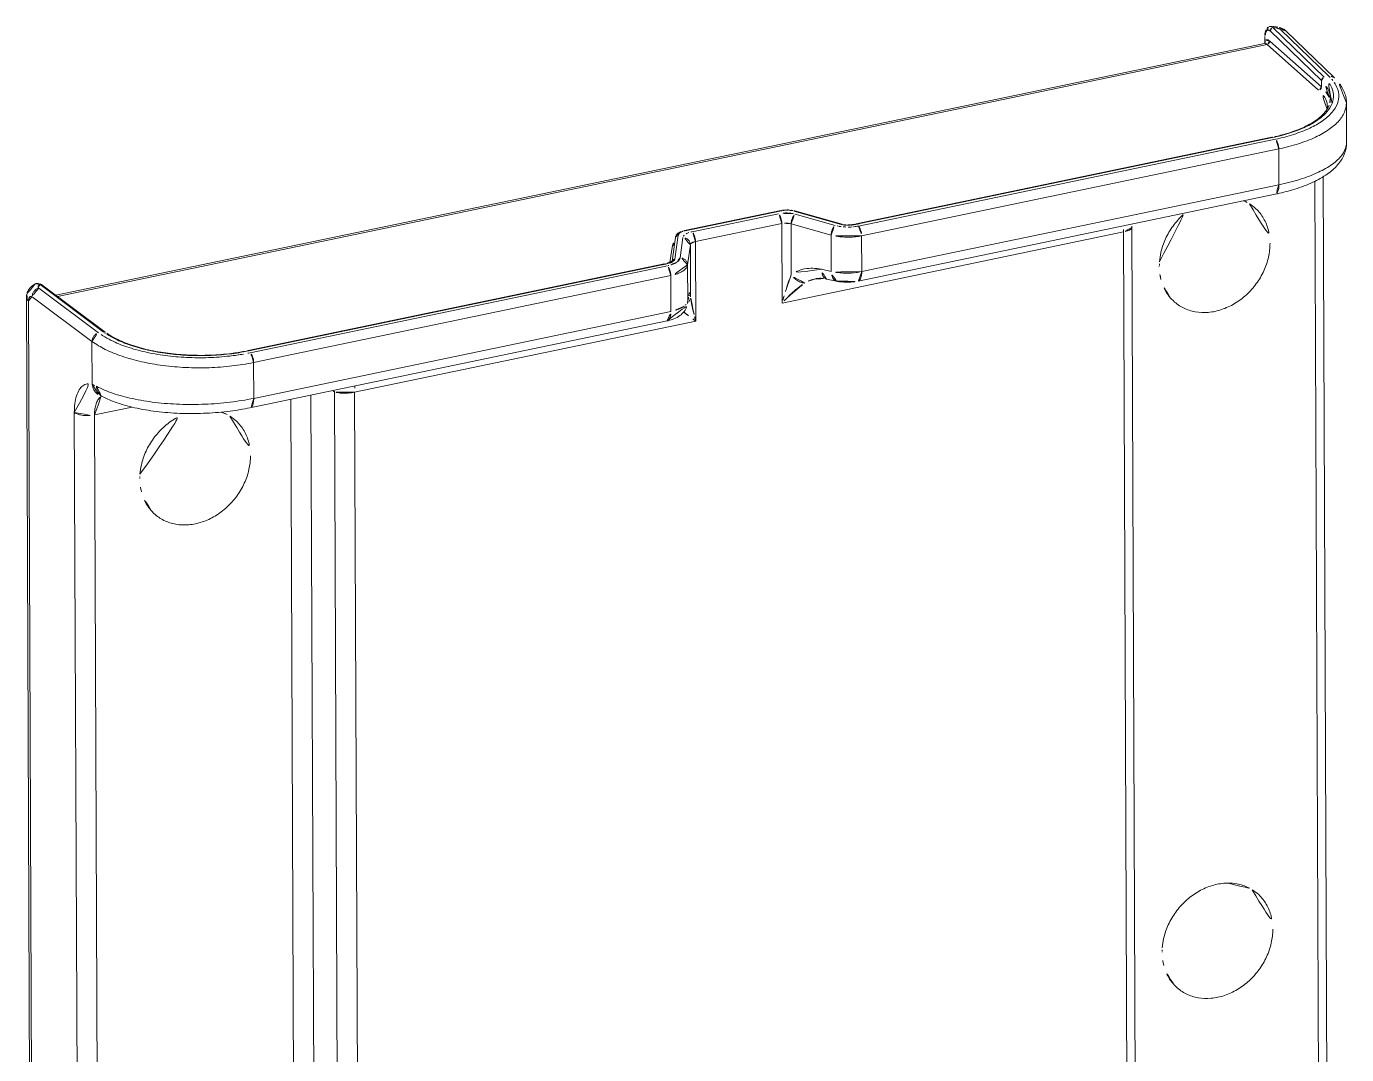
# Model space of a CAD drawing. Extents: x 16296665491 to 16296671741, y -37409618531 to -37409613952.
# Drawn here: x 16296666542.3 to 16296666972.8, y -37409615069.1 to -37409614733.8 of the extents above; entities that cross this region are included whole.
import ezdxf

# ---------------------------------------------------------------- set-up
doc = ezdxf.new("R2010")
doc.units = 0
doc.header["$LTSCALE"] = 10
doc.header["$MEASUREMENT"] = 0
doc.layers.get('0').update_dxf_attribs({"linetype": 'CONTINUOUS'})

msp = doc.modelspace()

# ---------------------------------------------------------------- linework, layer by layer
at = {"color": 9, "linetype": 'Continuous', "lineweight": 0}
for p, q in [((16296666947.30452, -37409614734.040619), (16296666947.30484, -37409614734.040443)), ((16296666948.051821, -37409614733.842003), (16296666948.050449, -37409614733.842018)), ((16296666965.464781, -37409614750.444069), (16296666948.731979, -37409614734.24762)), ((16296666951.251631, -37409614734.837807), (16296666967.078501, -37409614750.157356)), ((16296666946.16456, -37409614737.425751), (16296666946.169121, -37409614738.543732)), ((16296666964.55209, -37409614753.565826), (16296666947.724859, -37409614738.607437)), ((16296666964.543791, -37409614751.516487), (16296666947.811911, -37409614735.320923)), ((16296666952.98012, -37409614735.307533), (16296666952.97702, -37409614735.304527)), ((16296666946.82004, -37409614739.693077), (16296666552.36368, -37409614821.873093)), ((16296666945.98209, -37409614739.36808), (16296666945.97904, -37409614739.368713)), ((16296666963.648581, -37409614754.652634), (16296666946.82004, -37409614739.693077)), ((16296666964.543791, -37409614751.516487), (16296666964.55209, -37409614753.565826)), ((16296666967.487341, -37409614757.444252), (16296666967.48731, -37409614757.437271)), ((16296666972.7209, -37409614758.749542), (16296666972.72094, -37409614758.756653)), ((16296666949.558399, -37409614770.608017), (16296666813.58419, -37409614798.936531)), ((16296666814.034389, -37409614798.121223), (16296666948.645491, -37409614770.076698)), ((16296666948.437401, -37409614770.004097), (16296666948.43751, -37409614770.004082)), ((16296666972.773319, -37409614771.69558), (16296666972.773199, -37409614771.676353)), ((16296666950.667549, -37409614773.782784), (16296666814.63217, -37409614802.124031)), ((16296666950.71706, -37409614785.465561), (16296666950.667549, -37409614773.782784)), ((16296666814.679461, -37409614813.807281), (16296666950.71706, -37409614785.465561)), ((16296666962.405251, -37409614784.347549), (16296666963.63187, -37409615087.334343)), ((16296666949.49345, -37409614788.543793), (16296666949.49231, -37409614788.544029)), ((16296666757.05735, -37409614800.488426), (16296666788.467501, -37409614793.944519)), ((16296666787.51894, -37409614794.911751), (16296666759.33577, -37409614800.783363)), ((16296666788.279631, -37409614793.879311), (16296666788.28021, -37409614793.879189)), ((16296666792.560631, -37409614794.060921), (16296666807.99876, -37409614798.409927)), ((16296666792.802099, -37409614794.010712), (16296666792.800949, -37409614794.010384)), ((16296666806.03336, -37409614798.736816), (16296666793.009741, -37409614795.067902)), ((16296666788.63048, -37409614798.086014), (16296666760.44713, -37409614803.957657)), ((16296666788.63048, -37409614798.086014), (16296666788.735371, -37409614824.038963)), ((16296666791.69256, -37409614814.790787), (16296666791.624689, -37409614798.190948)), ((16296666804.648991, -37409614801.860046), (16296666791.624689, -37409614798.190948)), ((16296666902.745939, -37409614799.419548), (16296666902.745951, -37409614799.420593)), ((16296666753.728081, -37409614809.716553), (16296666754.80406, -37409614801.927017)), ((16296666753.9088, -37409614802.619637), (16296666753.91037, -37409614802.608841)), ((16296666756.31307, -37409614802.713188), (16296666755.405519, -37409614809.284477)), ((16296666756.87006, -37409614800.423103), (16296666756.871519, -37409614800.422798)), ((16296666899.98778, -37409614800.860924), (16296666788.735371, -37409614824.038963)), ((16296666804.69701, -37409614813.722656), (16296666804.648991, -37409614801.860046)), ((16296666814.679461, -37409614813.807281), (16296666814.63217, -37409614802.124031)), ((16296666901.257071, -37409615114.389351), (16296666899.98778, -37409614800.860924)), ((16296666752.09886, -37409614810.822662), (16296666752.921749, -37409614805.265083)), ((16296666758.798479, -37409614805.030121), (16296666757.890921, -37409614811.601509)), ((16296666758.865669, -37409614821.62986), (16296666758.798479, -37409614805.030121)), ((16296666760.5522, -37409614829.910561), (16296666760.44713, -37409614803.957657)), ((16296666614.78924, -37409614839.631447), (16296666749.53083, -37409614811.559731)), ((16296666751.283461, -37409614811.916161), (16296666615.246059, -37409614840.257782)), ((16296666752.833, -37409614810.409172), (16296666752.83329, -37409614810.407097)), ((16296666757.890921, -37409614811.601509), (16296666757.93894, -37409614823.464111)), ((16296666752.39501, -37409614815.090363), (16296666616.359631, -37409614843.431618)), ((16296666752.44231, -37409614826.773613), (16296666752.39501, -37409614815.090363)), ((16296666799.587799, -37409614816.131371), (16296666799.58737, -37409614816.131447)), ((16296666804.69701, -37409614813.722656), (16296666801.52874, -37409614813.039383)), ((16296666803.22274, -37409614816.212463), (16296666803.22193, -37409614816.21228)), ((16296666545.132681, -37409614817.809517), (16296666545.134279, -37409614817.808769)), ((16296666565.83161, -37409614833.752098), (16296666546.316, -37409614819.20105)), ((16296666546.718679, -37409614818.002029), (16296666567.35137, -37409614833.385986)), ((16296666547.31229, -37409614818.106728), (16296666547.306419, -37409614818.102409)), ((16296666806.39101, -37409614816.895729), (16296666806.38703, -37409614816.894867)), ((16296666813.45673, -37409614816.88533), (16296666813.455271, -37409614816.885643)), ((16296666542.40225, -37409614821.194977), (16296666542.401251, -37409614821.199272)), ((16296666544.396549, -37409615186.326134), (16296666542.92709, -37409614823.353622)), ((16296666563.647619, -37409614836.529541), (16296666544.133209, -37409614821.979393)), ((16296666757.881439, -37409614824.171883), (16296666757.885031, -37409614824.149742)), ((16296666758.160629, -37409614822.074577), (16296666757.93894, -37409614823.464111)), ((16296666758.10672, -37409614822.760208), (16296666758.106899, -37409614822.759079)), ((16296666616.404711, -37409614855.115334), (16296666752.44231, -37409614826.773613)), ((16296666567.945391, -37409614833.49099), (16296666567.944981, -37409614833.490677)), ((16296666760.5522, -37409614829.910561), (16296666649.299789, -37409614853.0886)), ((16296666751.219521, -37409614829.851669), (16296666751.22094, -37409614829.851372)), ((16296666563.70512, -37409614850.542847), (16296666563.647619, -37409614836.529541)), ((16296666614.581051, -37409614839.558868), (16296666614.58115, -37409614839.558853)), ((16296666616.359631, -37409614843.431618), (16296666616.404711, -37409614855.115334)), ((16296666566.544029, -37409614854.28582), (16296666566.54501, -37409614854.286133)), ((16296666566.970921, -37409614854.477959), (16296666566.974489, -37409614854.479843)), ((16296666628.46925, -37409614855.42514), (16296666629.68507, -37409615155.747467)), ((16296666635.04878, -37409614854.054382), (16296666636.273359, -37409615156.539398)), ((16296666642.71426, -37409614852.976738), (16296666642.085171, -37409614852.58844)), ((16296666642.71426, -37409614852.976738), (16296666643.980789, -37409615165.823914)), ((16296666649.299789, -37409614853.0886), (16296666650.56908, -37409615166.617027)), ((16296666559.15069, -37409615169.437889), (16296666557.896919, -37409614859.743523)), ((16296666564.48521, -37409614860.535454), (16296666576.75915, -37409614857.978317)), ((16296666615.18141, -37409614858.193497), (16296666615.18111, -37409614858.193558)), ((16296666565.738979, -37409615170.230301), (16296666564.48521, -37409614860.535454))]:
    msp.add_line(p, q, dxfattribs=at)
at = {"color": 7, "linetype": 'Continuous', "lineweight": 0}
for p, q in [((16296666946.080509, -37409614737.262894), (16296666946.0882, -37409614739.163231)), ((16296666952.98012, -37409614735.307533), (16296666968.8069, -37409614750.627007)), ((16296666945.97872, -37409614739.368767), (16296666551.839979, -37409614821.48262)), ((16296666972.773331, -37409614771.699387), (16296666972.72093, -37409614758.75602)), ((16296666812.87628, -37409614798.246559), (16296666948.437401, -37409614770.004097)), ((16296666965.16313, -37409614782.835098), (16296666966.38843, -37409615085.496933)), ((16296666813.45532, -37409614816.885628), (16296666949.49345, -37409614788.543793)), ((16296666756.87006, -37409614800.423103), (16296666788.28021, -37409614793.879189)), ((16296666792.800949, -37409614794.010384), (16296666808.23897, -37409614798.359467)), ((16296666904.01363, -37409615112.552437), (16296666902.745951, -37409614799.421303)), ((16296666752.833, -37409614810.409172), (16296666753.9088, -37409614802.619637)), ((16296666614.58115, -37409614839.558853), (16296666750.273581, -37409614811.28904)), ((16296666806.39101, -37409614816.895729), (16296666803.22274, -37409614816.212463)), ((16296666547.31229, -37409614818.106728), (16296666567.944981, -37409614833.490677)), ((16296666543.74544, -37409615186.299004), (16296666542.27202, -37409614822.349129)), ((16296666758.10672, -37409614822.760208), (16296666757.885031, -37409614824.149742)), ((16296666615.18111, -37409614858.193558), (16296666751.22006, -37409614829.851547))]:
    msp.add_line(p, q, dxfattribs=at)
for points, start_tangent, end_tangent in [([(16296666946.22315, -37409614735.759354), (16296666946.39292, -37409614735.184128), (16296666946.769211, -37409614734.502441)], (0.2147322343, 0.9766729583), (0.6210650963, 0.7837589848)), ([(16296666946.769211, -37409614734.502441), (16296666946.82218, -37409614734.438347)], (0.6210650967, 0.7837589845), (0.652871428, 0.7574687443)), ([(16296666946.82218, -37409614734.438347), (16296666947.30452, -37409614734.040619)], (0.6528714281, 0.7574687441), (0.875913735, 0.482467749)), ([(16296666948.051689, -37409614733.842087), (16296666947.86269, -37409614733.856079), (16296666947.373341, -37409614734.004677), (16296666947.3048, -37409614734.040337)], (-0.9998823701, -0.0153377288), (-0.8758177484, -0.4826419704)), ([(16296666949.30162, -37409614733.90126), (16296666948.953131, -37409614733.869789), (16296666948.261681, -37409614733.84108)], (-0.99440241, 0.1056591078), (-0.9999779277, 0.0066441102)), ([(16296666949.649269, -37409614733.94384), (16296666949.30162, -37409614733.90126)], (-0.9904897267, 0.1375867049), (-0.9944024099, 0.1056591079)), ([(16296666950.347879, -37409614734.064987), (16296666949.998159, -37409614733.998177), (16296666949.649269, -37409614733.94384)], (-0.9786243067, 0.2056561847), (-0.9904897267, 0.1375867047)), ([(16296666952.915371, -37409614735.246384), (16296666952.02438, -37409614734.63134), (16296666951.03928, -37409614734.240479), (16296666950.347879, -37409614734.064987)], (-0.7351383947, 0.6779170603), (-0.9786243067, 0.2056561847)), ([(16296666946.08452, -37409614739.162117), (16296666946.068859, -37409614739.232368)], (-0.4121359782, -0.9111223494), (-0.1971778486, -0.9803677351)), ([(16296666946.080509, -37409614737.262894), (16296666946.08873, -37409614736.841263)], (-0.0040483646, 0.9999918053), (0.0444821964, 0.9990101772)), ([(16296666946.08873, -37409614736.841263), (16296666946.116329, -37409614736.450043)], (0.0444821963, 0.9990101772), (0.0975122899, 0.9952343208)), ([(16296666946.116329, -37409614736.450043), (16296666946.161751, -37409614736.089317), (16296666946.22315, -37409614735.759354)], (0.09751229, 0.9952343208), (0.2147322343, 0.9766729583)), ([(16296666952.97698, -37409614735.304581), (16296666952.915371, -37409614735.246384)], (-0.7187009565, 0.6953193045), (-0.7351383947, 0.6779170603)), ([(16296666946.068859, -37409614739.232368), (16296666946.05422, -37409614739.291519), (16296666946.031031, -37409614739.342033)], (-0.1971778488, -0.9803677351), (-0.5313158084, -0.847173838)), ([(16296666972.71851, -37409614758.74836), (16296666972.483231, -37409614756.707809), (16296666971.006229, -37409614753.274246), (16296666968.80698, -37409614750.626923)], (-0.0056193699, 0.9999842112), (-0.718742307, 0.6952765609)), ([(16296666967.09462, -37409614759.533546), (16296666966.023109, -37409614761.43084), (16296666963.19416, -37409614764.157242), (16296666959.10824, -37409614766.565063), (16296666953.865419, -37409614768.600639), (16296666949.693171, -37409614769.729286)], (-0.3586416424, -0.9334753196), (-0.9745803755, -0.2240381477)), ([(16296666967.477819, -37409614757.436348), (16296666967.37269, -37409614758.580544), (16296666967.09462, -37409614759.533546)], (0.0095756621, -0.9999541523), (-0.3586416424, -0.9334753196)), ([(16296666948.621149, -37409614769.965652), (16296666948.437519, -37409614770.004158)], (-0.9784028042, -0.2067074087), (-0.9790068108, -0.203827536)), ([(16296666949.693171, -37409614769.729286), (16296666948.621149, -37409614769.965652)], (-0.9745803755, -0.2240381477), (-0.9784028041, -0.2067074088)), ([(16296666949.492319, -37409614788.544083), (16296666955.157631, -37409614787.122559), (16296666961.11747, -37409614784.955673), (16296666965.962879, -37409614782.338768), (16296666969.506611, -37409614779.375488), (16296666971.7621, -37409614776.105919), (16296666972.73488, -37409614772.598534), (16296666972.772341, -37409614771.676903)], (0.9790015815, 0.2038526511), (-0.0071077953, 0.9999747393)), ([(16296666788.450199, -37409614793.845299), (16296666788.279539, -37409614793.878906)], (-0.9830940608, -0.1831012495), (-0.9790618108, -0.203563186)), ([(16296666789.95566, -37409614793.687477), (16296666788.851839, -37409614793.779953), (16296666788.450199, -37409614793.845299)], (-0.9995754657, -0.0291356888), (-0.9830940608, -0.1831012498)), ([(16296666791.08016, -37409614793.714256), (16296666790.519039, -37409614793.686058), (16296666789.95566, -37409614793.687477)], (-0.9970163773, 0.0771903059), (-0.9995754657, -0.0291356888)), ([(16296666792.16563, -37409614793.860062), (16296666791.08016, -37409614793.714256)], (-0.9816091725, 0.1909016305), (-0.9970163773, 0.0771903059)), ([(16296666792.80224, -37409614794.010201), (16296666792.16563, -37409614793.860062)], (-0.9625804168, 0.2709962013), (-0.9816091725, 0.1909016305)), ([(16296666809.61722, -37409614798.587303), (16296666809.227739, -37409614798.550369), (16296666808.23904, -37409614798.359207)], (-0.9975481303, 0.0699837683), (-0.9629222299, 0.2697791302)), ([(16296666812.234461, -37409614798.373772), (16296666811.77585, -37409614798.454948), (16296666810.447149, -37409614798.601151), (16296666809.61722, -37409614798.587303)], (-0.982952557, -0.1838593776), (-0.9975481303, 0.0699837683)), ([(16296666812.87063, -37409614798.249298), (16296666812.234461, -37409614798.373772)], (-0.9803718909, -0.197157185), (-0.982952557, -0.1838593776)), ([(16296666902.7491, -37409614799.419777), (16296666902.82597, -37409614798.265701)], (-0.0003342836, 0.9999999441), (0.130716536, 0.9914197836)), ([(16296666753.92486, -37409614802.533051), (16296666753.91156, -37409614802.609016)], (-0.1948333522, -0.9808363599), (-0.1495819362, -0.9887493334)), ([(16296666755.77235, -37409614800.741417), (16296666754.977871, -37409614801.139503), (16296666754.16506, -37409614801.926483), (16296666753.92486, -37409614802.533051)], (-0.932278738, -0.3617407286), (-0.1948333525, -0.9808363598)), ([(16296666756.23369, -37409614800.583923), (16296666755.77235, -37409614800.741417)], (-0.95782253, -0.2873604026), (-0.932278738, -0.3617407286)), ([(16296666756.72588, -37409614800.454468), (16296666756.23369, -37409614800.583923)], (-0.9750008435, -0.2222011593), (-0.95782253, -0.2873604028)), ([(16296666756.8715, -37409614800.422699), (16296666756.72588, -37409614800.454468)], (-0.978934274, -0.2041756281), (-0.9750008434, -0.2222011595)), ([(16296666752.82218, -37409614810.418541), (16296666752.809469, -37409614810.416557), (16296666752.40436, -37409614810.693703), (16296666751.528839, -37409614810.999397), (16296666750.31937, -37409614811.277573)], (-0.9643482277, 0.2646365352), (-0.9712368227, -0.2381155902)), ([(16296666799.58802, -37409614816.131447), (16296666799.988859, -37409614816.060181), (16296666801.905581, -37409614816.012894), (16296666803.22191, -37409614816.212341)], (0.9788922463, 0.2043770292), (0.9775488069, -0.2107091128)), ([(16296666545.132811, -37409614817.809753), (16296666544.863119, -37409614817.946953), (16296666543.8125, -37409614818.711723), (16296666542.988211, -37409614819.740929), (16296666542.472111, -37409614820.927399), (16296666542.40243, -37409614821.194153)], (-0.9042280149, -0.4270499936), (-0.2267815378, -0.9739456525)), ([(16296666545.408649, -37409614817.705078), (16296666545.134319, -37409614817.808746)], (-0.9602180142, -0.2792514372), (-0.9041082431, -0.4273035042)), ([(16296666546.022511, -37409614817.628387), (16296666545.408649, -37409614817.705078)], (-0.9994352186, 0.0336042222), (-0.9602180142, -0.2792514372)), ([(16296666547.30621, -37409614818.102699), (16296666546.99543, -37409614817.902962), (16296666546.022511, -37409614817.628387)], (-0.8025476477, 0.5965880263), (-0.9994352186, 0.0336042222)), ([(16296666806.38699, -37409614816.89505), (16296666807.72724, -37409614817.118843), (16296666809.980101, -37409614817.244347), (16296666812.22263, -37409614817.092934), (16296666813.456739, -37409614816.885437)], (0.9774297512, -0.2112606954), (0.9789461356, 0.2041187487)), ([(16296666542.27202, -37409614822.349129), (16296666542.401331, -37409614821.199287)], (-0.0040483646, 0.9999918053), (0.2255549762, 0.9742304413)), ([(16296666751.219931, -37409614829.851837), (16296666752.92329, -37409614829.384087), (16296666754.9193, -37409614828.436607), (16296666756.46089, -37409614827.133301), (16296666757.497089, -37409614825.495773), (16296666757.881041, -37409614824.171806)], (0.9790513696, 0.2036133978), (0.162039949, 0.9867841988)), ([(16296666758.105021, -37409614822.758751), (16296666758.12232, -37409614822.665169), (16296666758.172331, -37409614822.394608), (16296666758.172119, -37409614822.394501)], (0.171962846, 0.985103436), (-0.9755328668, 0.2198536461)), ([(16296666568.80946, -37409614834.101089), (16296666567.945379, -37409614833.490997)], (-0.8312434759, 0.555908521), (-0.8014778441, 0.5980244689)), ([(16296666613.43265, -37409614839.787483), (16296666609.114651, -37409614840.466454), (16296666602.309361, -37409614841.027298), (16296666595.34823, -37409614841.017014), (16296666588.513741, -37409614840.434219), (16296666582.08473, -37409614839.30455), (16296666576.322491, -37409614837.680428), (16296666571.4582, -37409614835.640556), (16296666568.80946, -37409614834.101089)], (-0.9824691981, -0.1864249841), (-0.8312434759, 0.555908521)), ([(16296666614.581051, -37409614839.558907), (16296666613.43265, -37409614839.787483)], (-0.9789607101, -0.2040488376), (-0.9824691981, -0.1864249841)), ([(16296666566.538639, -37409614854.288879), (16296666566.809311, -37409614854.396843), (16296666566.97921, -37409614854.469879)], (0.4933602981, -0.8698250492), (0.9037286176, -0.4281058113)), ([(16296666566.970791, -37409614854.47821), (16296666571.88303, -37409614856.574547), (16296666578.37912, -37409614858.353371), (16296666585.572981, -37409614859.503738), (16296666593.2082, -37409614860.03653), (16296666601.014971, -37409614859.957283), (16296666608.72064, -37409614859.27549), (16296666615.181419, -37409614858.193527)], (0.8847277921, -0.4661080711), (0.9789610427, 0.2040472419))]:
    msp.add_spline(points, degree=3, dxfattribs=dict(at, start_tangent=start_tangent, end_tangent=end_tangent))
at = {"color": 9, "linetype": 'Continuous', "lineweight": 0}
for points, start_tangent, end_tangent in [([(16296666946.87105, -37409614735.08345), (16296666946.901369, -37409614734.519913), (16296666947.227261, -37409614734.088707), (16296666947.304741, -37409614734.041023)], (-0.2229508961, 0.9748296764), (0.8786656408, 0.4774376312)), ([(16296666947.811911, -37409614735.320923), (16296666947.936411, -37409614734.845177), (16296666948.27322, -37409614734.452278), (16296666948.57283, -37409614734.290413)], (0.0036425905, 0.9999933657), (0.9417642071, 0.3362739631)), ([(16296666948.731979, -37409614734.24762), (16296666948.592831, -37409614734.092743), (16296666948.44071, -37409614733.966972), (16296666948.28117, -37409614733.883667), (16296666948.131571, -37409614733.846352), (16296666948.051821, -37409614733.84201)], (-0.6288167638, 0.7775535207), (-0.9999067127, -0.0136589145)), ([(16296666948.57283, -37409614734.290413), (16296666948.731979, -37409614734.24762)], (0.9417642071, 0.336273963), (0.9839533977, 0.178425646)), ([(16296666948.731979, -37409614734.24762), (16296666949.496889, -37409614734.282112), (16296666949.74758, -37409614734.31292)], (0.9998662248, 0.0163564226), (0.9900053297, -0.141029951)), ([(16296666949.74758, -37409614734.31292), (16296666950.228491, -37409614734.401108), (16296666950.841749, -37409614734.590912), (16296666951.077431, -37409614734.708076), (16296666951.251631, -37409614734.837807)], (0.9900053297, -0.141029951), (0.7185286743, -0.6954973359)), ([(16296666952.977011, -37409614735.304558), (16296666952.867109, -37409614735.207359), (16296666952.521469, -37409614734.988747), (16296666952.12669, -37409614734.851318), (16296666951.697929, -37409614734.800346), (16296666951.251631, -37409614734.837807)], (-0.720164864, 0.6938029754), (-0.9839619693, -0.1783783704)), ([(16296666946.16456, -37409614737.425751), (16296666946.08082, -37409614737.262871)], (-0.7328381181, 0.6804030369), (-0.0353459041, 0.9993751383)), ([(16296666946.169121, -37409614738.543648), (16296666946.11047, -37409614738.807953), (16296666946.08943, -37409614739.062927), (16296666946.088209, -37409614739.163696)], (-0.3008580778, -0.9536689242), (0.0049820125, -0.9999875897)), ([(16296666946.169081, -37409614738.543747), (16296666946.18364, -37409614739.020653), (16296666946.058229, -37409614739.301361)], (0.2783491085, -0.9604799705), (-0.5697515854, -0.8218169693)), ([(16296666946.165501, -37409614737.263298), (16296666946.16456, -37409614737.425751)], (-0.0159812265, -0.999872292), (0.0040483646, -0.9999918053)), ([(16296666946.43992, -37409614735.63385), (16296666946.308069, -37409614736.039207), (16296666946.19533, -37409614736.718727), (16296666946.165501, -37409614737.263298)], (-0.3942005363, -0.9190244486), (-0.0159812264, -0.999872292)), ([(16296666947.724859, -37409614738.607437), (16296666947.16069, -37409614738.258614), (16296666946.63298, -37409614738.237244), (16296666946.169121, -37409614738.543732)], (-0.7470156341, 0.6648064699), (-0.6710153772, -0.7414434324)), ([(16296666946.871229, -37409614735.083237), (16296666946.52585, -37409614735.459343), (16296666946.43992, -37409614735.63385)], (-0.875913754, -0.4824677146), (-0.3942005364, -0.9190244486)), ([(16296666947.811911, -37409614735.320923), (16296666947.6759, -37409614735.203667), (16296666947.526131, -37409614735.107193), (16296666947.37084, -37409614735.041786), (16296666947.22765, -37409614735.012123), (16296666947.097731, -37409614735.011978), (16296666946.97916, -37409614735.03669), (16296666946.871229, -37409614735.083237)], (-0.7185585544, 0.695466465), (-0.8759105584, -0.482473516)), ([(16296666947.724859, -37409614738.607437), (16296666947.607599, -37409614739.089203), (16296666947.27659, -37409614739.486633), (16296666946.82044, -37409614739.693428)], (0.0116275291, -0.999932398), (-0.9836377386, -0.1801577063)), ([(16296666946.820049, -37409614739.693077), (16296666946.36125, -37409614739.400383), (16296666945.982201, -37409614739.368652)], (-0.7376257993, 0.6752097305), (-0.9825694775, -0.1858957283)), ([(16296666968.706751, -37409614752.047691), (16296666969.299919, -37409614753.015259), (16296666970.210291, -37409614755.997337), (16296666969.77356, -37409614758.994263), (16296666968.00539, -37409614761.896729), (16296666964.969589, -37409614764.601013), (16296666960.77438, -37409614767.010406), (16296666955.57299, -37409614769.03727), (16296666949.558399, -37409614770.608017)], (0.5702805366, -0.8214500043), (-0.9789665805, -0.2040206711)), ([(16296666964.544701, -37409614751.517372), (16296666964.669201, -37409614751.041634), (16296666965.00601, -37409614750.648727), (16296666965.464781, -37409614750.444069)], (0.003640134, 0.9999933747), (0.9839538769, 0.1784230031)), ([(16296666968.0516, -37409614758.92865), (16296666968.47114, -37409614756.048523), (16296666967.594391, -37409614753.182137), (16296666965.464781, -37409614750.444069)], (0.3465764213, 0.9380217397), (-0.7184040218, 0.6956260931)), ([(16296666967.078501, -37409614750.157356), (16296666967.966181, -37409614751.094872)], (0.7184123986, -0.6956174419), (0.6527514409, -0.757572146)), ([(16296666968.80674, -37409614750.627167), (16296666968.69389, -37409614750.526833), (16296666967.953501, -37409614750.170837), (16296666967.078501, -37409614750.157356)], (-0.7170638079, 0.697007529), (-0.9839538794, -0.1784229894)), ([(16296666967.966181, -37409614751.094872), (16296666968.061081, -37409614751.206306)], (0.652751441, -0.7575721459), (0.6439306047, -0.7650839015)), ([(16296666968.061081, -37409614751.206306), (16296666968.706751, -37409614752.047691)], (0.6439306049, -0.7650839014), (0.5702805366, -0.8214500043)), ([(16296666964.552999, -37409614753.566643), (16296666964.43577, -37409614754.048347), (16296666964.104759, -37409614754.445801), (16296666963.648581, -37409614754.652634)], (0.0116275417, -0.9999323979), (-0.9836377592, -0.1801575938)), ([(16296666966.4361, -37409614760.821182), (16296666966.486309, -37409614759.548927), (16296666965.659889, -37409614757.03746), (16296666963.648581, -37409614754.652634)], (0.1551170799, 0.9878960935), (-0.7472723438, 0.6645179036)), ([(16296666967.485781, -37409614757.437271), (16296666967.467699, -37409614756.973198), (16296666966.61595, -37409614754.183884), (16296666964.543791, -37409614751.516487)], (-0.0009673421, 0.9999995321), (-0.7180931879, 0.6959469617)), ([(16296666967.044189, -37409614756.880081), (16296666966.62426, -37409614756.025993), (16296666964.55209, -37409614753.565826)], (-0.3795634943, 0.9251656899), (-0.7469422394, 0.6648889313)), ([(16296666948.645491, -37409614770.076698), (16296666954.39764, -37409614768.575783), (16296666959.39579, -37409614766.631042), (16296666963.43157, -37409614764.316101), (16296666966.35124, -37409614761.717781), (16296666968.0516, -37409614758.92865)], (0.9789671051, 0.204018154), (0.3465764213, 0.9380217397)), ([(16296666972.71916, -37409614758.756653), (16296666972.23246, -37409614761.411484), (16296666970.346689, -37409614764.501099), (16296666967.109289, -37409614767.380478), (16296666962.63546, -37409614769.946777), (16296666957.088341, -37409614772.106583), (16296666950.667549, -37409614773.782784)], (-0.0001730944, -0.999999985), (-0.9789760816, -0.203975076)), ([(16296666967.42959, -37409614758.239304), (16296666967.044189, -37409614756.880081)], (-0.1538721771, 0.9880907616), (-0.3795634944, 0.9251656899)), ([(16296666948.437679, -37409614770.00528), (16296666948.645491, -37409614770.076698)], (0.9903993776, 0.1382355701), (0.7637544601, -0.6455068742)), ([(16296666950.66976, -37409614773.78231), (16296666950.582741, -37409614772.85054), (16296666950.34164, -37409614771.922256), (16296666949.982361, -37409614771.135712), (16296666949.558399, -37409614770.608017)], (-0.0040483741, 0.9999918053), (-0.7637544529, 0.6455068827)), ([(16296666950.71706, -37409614785.465561), (16296666957.680321, -37409614783.660629), (16296666963.584551, -37409614781.38195), (16296666968.173389, -37409614778.726883), (16296666971.2477, -37409614775.80986), (16296666972.675989, -37409614772.754791), (16296666972.762791, -37409614771.695702)], (0.9789735178, 0.2039873808), (-0.0112257345, 0.9999369895)), ([(16296666950.71706, -37409614785.465561), (16296666950.564199, -37409614787.027588), (16296666950.11368, -37409614788.108543), (16296666949.493191, -37409614788.542664)], (0.0040483926, -0.9999918052), (-0.9740081424, -0.2265129984)), ([(16296666939.186911, -37409614790.677612), (16296666939.93503, -37409614791.020142), (16296666941.098709, -37409614791.66835)], (0.9211953751, -0.3891003481), (0.8488172612, -0.5286863504)), ([(16296666788.630301, -37409614798.086052), (16296666788.54328, -37409614797.154266), (16296666788.302179, -37409614796.225998), (16296666787.9429, -37409614795.439453), (16296666787.51894, -37409614794.911751)], (-0.004048366, 0.9999918053), (-0.7637544528, 0.6455068829)), ([(16296666792.440121, -37409614794.926804), (16296666791.251841, -37409614794.741119), (16296666789.3503, -37409614794.687263), (16296666787.51894, -37409614794.911751)], (-0.9776726566, 0.210133711), (-0.978959474, -0.2040547679)), ([(16296666788.280359, -37409614793.880257), (16296666788.467501, -37409614793.944519)], (0.9902963854, 0.1389714683), (0.7637546287, -0.6455066747)), ([(16296666788.467501, -37409614793.944519), (16296666788.7992, -37409614793.882927)], (0.9789366027, 0.204164463), (0.9868910937, 0.1613876366)), ([(16296666788.7992, -37409614793.882927), (16296666789.48049, -37409614793.799767), (16296666789.832491, -37409614793.777184)], (0.9868910937, 0.1613876366), (0.9989663403, 0.045456033)), ([(16296666789.832491, -37409614793.777184), (16296666790.546471, -37409614793.771233), (16296666791.25317, -37409614793.817627)], (0.9989663403, 0.045456033), (0.9946325975, -0.1034697834)), ([(16296666791.25317, -37409614793.817627), (16296666791.59613, -37409614793.860023), (16296666792.560631, -37409614794.060921)], (0.9946325975, -0.1034697834), (0.9624828556, -0.2713425008)), ([(16296666792.80092, -37409614794.010513), (16296666792.560631, -37409614794.060921)], (-0.9673634689, 0.2533928157), (-0.8429371323, -0.5380120732)), ([(16296666793.009741, -37409614795.067902), (16296666792.440121, -37409614794.926804)], (-0.9624065488, 0.271613024), (-0.9776726566, 0.210133711)), ([(16296666911.761259, -37409614810.590187), (16296666912.208321, -37409614807.59774), (16296666913.726789, -37409614803.123032), (16296666916.18004, -37409614798.944069), (16296666919.41979, -37409614795.315437), (16296666920.19108, -37409614794.636726)], (0.0738697261, 0.9972678996), (0.7645820119, 0.6445264519)), ([(16296666941.098709, -37409614791.66835), (16296666943.2061, -37409614793.287483), (16296666945.69492, -37409614796.430389), (16296666947.25775, -37409614800.271027), (16296666947.79921, -37409614804.570198)], (0.8488172612, -0.5286863504), (0.0040483647, -0.9999918053)), ([(16296666791.624689, -37409614798.190941), (16296666790.66724, -37409614798.002373), (16296666789.630251, -37409614797.96595), (16296666788.63048, -37409614798.086014)], (-0.9590217447, 0.2833324782), (-0.9789754015, -0.2039783401)), ([(16296666791.62536, -37409614798.191139), (16296666791.73731, -37409614797.261139), (16296666792.039301, -37409614796.342087), (16296666792.485849, -37409614795.57238), (16296666793.009741, -37409614795.067902)], (0.0098210647, 0.9999517722), (0.8429371356, 0.538012068)), ([(16296666804.648991, -37409614801.860046), (16296666804.760929, -37409614800.930054), (16296666805.06292, -37409614800.011002), (16296666805.50948, -37409614799.241287), (16296666806.03336, -37409614798.736816)], (0.0098210649, 0.9999517722), (0.8429371358, 0.5380120677)), ([(16296666806.957689, -37409614798.959412), (16296666806.03336, -37409614798.736816)], (-0.9800479896, 0.1987610076), (-0.9625482874, 0.2711102992)), ([(16296666807.93849, -37409614799.123932), (16296666807.440109, -37409614799.04866), (16296666806.957689, -37409614798.959412)], (-0.991065544, 0.1333757381), (-0.9800479896, 0.1987610075)), ([(16296666807.99876, -37409614798.409927), (16296666808.422729, -37409614798.513832), (16296666808.825291, -37409614798.587387), (16296666808.95867, -37409614798.606987)], (0.9625396915, -0.2711408163), (0.9905479654, -0.1371667898)), ([(16296666808.238939, -37409614798.359589), (16296666807.99876, -37409614798.409927)], (-0.9674459291, 0.2530778029), (-0.8430556021, -0.5378264142)), ([(16296666809.491989, -37409614799.258957), (16296666808.96818, -37409614799.229424), (16296666807.93849, -37409614799.123932)], (-0.9991453445, 0.0413349811), (-0.991065544, 0.1333757381)), ([(16296666808.95867, -37409614798.606987), (16296666809.22543, -37409614798.639557), (16296666809.630659, -37409614798.673126), (16296666809.90448, -37409614798.685463)], (0.9905479654, -0.1371667897), (0.9995485402, -0.0300452278)), ([(16296666811.59926, -37409614799.220108), (16296666810.549471, -37409614799.271004), (16296666809.491989, -37409614799.258957)], (-0.9968822628, -0.078903448), (-0.9991453445, 0.0413349811)), ([(16296666809.90448, -37409614798.685463), (16296666810.042259, -37409614798.688568), (16296666810.458469, -37409614798.685593), (16296666810.86927, -37409614798.66436), (16296666811.264071, -37409614798.626488)], (0.9995485402, -0.0300452279), (0.9931451633, 0.1168874867)), ([(16296666811.264071, -37409614798.626488), (16296666811.62842, -37409614798.576691), (16296666811.940769, -37409614798.524658), (16296666812.20698, -37409614798.476349), (16296666812.447809, -37409614798.431053), (16296666812.664709, -37409614798.389503), (16296666812.85832, -37409614798.352043), (16296666813.030689, -37409614798.318481), (16296666813.184139, -37409614798.288483), (16296666813.323771, -37409614798.261124), (16296666813.45586, -37409614798.235184), (16296666813.586729, -37409614798.209442), (16296666813.722679, -37409614798.182632), (16296666813.869881, -37409614798.153427), (16296666813.977591, -37409614798.132057)], (0.9931451633, 0.1168874868), (0.9815681774, 0.1911123049)), ([(16296666813.58419, -37409614798.936531), (16296666812.1129, -37409614799.171494), (16296666811.59926, -37409614799.220108)], (-0.9780052716, -0.2085801734), (-0.9968822628, -0.078903448)), ([(16296666812.87034, -37409614798.247818), (16296666813.013599, -37409614798.221573), (16296666813.178049, -37409614798.19548), (16296666813.33316, -37409614798.174583), (16296666813.48608, -37409614798.157303), (16296666813.64398, -37409614798.142754), (16296666813.81419, -37409614798.130653), (16296666814.004511, -37409614798.121811)], (0.9814973524, 0.1914757091), (0.9996949178, 0.0246996237)), ([(16296666814.03488, -37409614798.121117), (16296666813.25281, -37409614798.182037), (16296666812.86145, -37409614798.249588)], (-0.9997542756, -0.0221672812), (-0.9786464007, -0.2055510214)), ([(16296666813.58419, -37409614798.936531), (16296666813.94585, -37409614799.477364), (16296666814.30525, -37409614800.264038), (16296666814.54636, -37409614801.19223), (16296666814.63217, -37409614802.124031)], (0.6615819549, -0.7498728672), (0.0020216923, -0.9999979564)), ([(16296666813.977591, -37409614798.132057), (16296666814.034389, -37409614798.121223)], (0.9815681775, 0.1911123043), (0.9830681009, 0.1832405766)), ([(16296666902.7451, -37409614799.420624), (16296666902.74465, -37409614799.454277), (16296666902.60351, -37409614799.763741), (16296666902.236389, -37409614800.072639), (16296666901.66011, -37409614800.367172), (16296666900.899059, -37409614800.634201), (16296666899.988791, -37409614800.860733)], (0.0325186259, -0.9994711296), (-0.9789725807, -0.203991878)), ([(16296666753.910789, -37409614802.60891), (16296666754.0215, -37409614802.316841), (16296666754.352079, -37409614802.024681), (16296666754.80406, -37409614801.927017)], (0.1562867577, 0.9877117238), (0.9995974856, -0.0283701745)), ([(16296666754.80406, -37409614801.927017), (16296666755.005951, -37409614801.482857), (16296666755.288931, -37409614801.205788)], (0.1358495685, 0.9907294761), (0.7917567639, 0.6108364977)), ([(16296666755.288931, -37409614801.205788), (16296666755.472151, -37409614801.078323), (16296666756.17079, -37409614800.739326), (16296666756.893709, -37409614800.524422)], (0.7917567638, 0.6108364977), (0.974087868, 0.2261699039)), ([(16296666756.754379, -37409614801.929024), (16296666756.31307, -37409614802.713188)], (-0.7066344697, -0.7075787774), (-0.1365398053, -0.9906345853)), ([(16296666758.79847, -37409614805.030197), (16296666758.606211, -37409614804.163582), (16296666758.06711, -37409614803.419762), (16296666757.262341, -37409614802.910751), (16296666756.31307, -37409614802.713188)], (-0.0050474196, 0.9999872617), (-0.9995974829, 0.0283702686)), ([(16296666756.87167, -37409614800.423973), (16296666757.05735, -37409614800.488426)], (0.9916606481, 0.1288765259), (0.7637544581, -0.6455068766)), ([(16296666756.893709, -37409614800.524422), (16296666757.05735, -37409614800.488426)], (0.974087868, 0.2261699038), (0.9790150046, 0.2037881763)), ([(16296666758.25832, -37409614801.080711), (16296666757.800791, -37409614801.260597), (16296666756.754379, -37409614801.929024)], (-0.9428647977, -0.3331755892), (-0.7066344697, -0.7075787774)), ([(16296666759.33577, -37409614800.783363), (16296666758.25832, -37409614801.080711)], (-0.9790701892, -0.2035228846), (-0.9428647977, -0.3331755892)), ([(16296666760.44713, -37409614803.957657), (16296666760.360121, -37409614803.025887), (16296666760.119011, -37409614802.09761), (16296666759.759729, -37409614801.311058), (16296666759.33577, -37409614800.783363)], (-0.0040483787, 0.9999918053), (-0.7637544541, 0.6455068814)), ([(16296666814.63217, -37409614802.124031), (16296666812.6759, -37409614802.429153), (16296666810.60898, -37409614802.556877), (16296666808.52169, -37409614802.501663), (16296666806.505421, -37409614802.265869), (16296666804.648991, -37409614801.860046)], (-0.9789868252, -0.2039235056), (-0.9635709517, 0.267452839)), ([(16296666899.98778, -37409614800.860924), (16296666900.102791, -37409614798.832733)], (-0.0040483654, 0.9999918053), (0.125077961, 0.9921469164)), ([(16296666752.921749, -37409614805.265083), (16296666753.217699, -37409614804.65435), (16296666753.683109, -37409614804.233452)], (0.1454966757, 0.9893587405), (0.8188446716, 0.5740151599)), ([(16296666753.57481, -37409614805.047096), (16296666753.416849, -37409614805.149437), (16296666752.921749, -37409614805.265083)], (-0.7819916553, -0.6232888986), (-0.9999228136, 0.0124244481)), ([(16296666760.44713, -37409614803.957657), (16296666759.610439, -37409614804.220131), (16296666759.03953, -37409614804.591476), (16296666758.798479, -37409614805.030121)], (-0.9790109314, -0.203807743), (-0.1330908758, -0.9911038385)), ([(16296666947.79921, -37409614804.570198), (16296666947.299231, -37409614809.061729), (16296666945.78075, -37409614813.536438), (16296666943.327511, -37409614817.715408), (16296666940.087761, -37409614821.344032), (16296666936.243719, -37409614824.218803), (16296666932.02339, -37409614826.168091), (16296666927.669741, -37409614827.079781), (16296666923.437531, -37409614826.900093), (16296666919.572519, -37409614825.639328), (16296666916.301439, -37409614823.371986), (16296666915.379061, -37409614822.415527)], (0.0040483647, -0.9999918053), (-0.6581231489, 0.7529103007)), ([(16296666749.53083, -37409614811.559731), (16296666749.638161, -37409614811.535713), (16296666749.749029, -37409614811.511658), (16296666749.864571, -37409614811.486359), (16296666749.98814, -37409614811.45919), (16296666750.122881, -37409614811.429497), (16296666750.272039, -37409614811.396584), (16296666750.43894, -37409614811.359657), (16296666750.627131, -37409614811.317886), (16296666750.84005, -37409614811.27034), (16296666750.917259, -37409614811.253014)], (0.9709800776, 0.2391603832), (0.9756197214, 0.2194679003)), ([(16296666749.532129, -37409614811.559021), (16296666749.804131, -37409614811.440231), (16296666750.09174, -37409614811.339378), (16296666750.319111, -37409614811.279297)], (0.9020393716, 0.431653764), (0.9762308084, 0.2167334969)), ([(16296666750.284889, -37409614811.286613), (16296666750.017599, -37409614811.358139), (16296666749.53216, -37409614811.559067)], (-0.9793988602, -0.2019353179), (-0.8940920942, -0.4478831624)), ([(16296666750.917259, -37409614811.253014), (16296666751.08057, -37409614811.216103), (16296666751.254971, -37409614811.176201)], (0.9756197214, 0.2194679004), (0.9744202506, 0.2247335651)), ([(16296666751.254971, -37409614811.176201), (16296666751.34589, -37409614811.155128), (16296666751.632111, -37409614811.086693), (16296666751.951969, -37409614811.002792)], (0.9744202506, 0.224733565), (0.9625280589, 0.2711821081)), ([(16296666751.74494, -37409614811.811317), (16296666751.283461, -37409614811.916161)], (-0.9708688703, -0.2396114284), (-0.9789593962, -0.204055141)), ([(16296666752.39419, -37409614815.09053), (16296666752.30722, -37409614814.158958), (16296666752.066231, -37409614813.230743), (16296666751.70701, -37409614812.444031), (16296666751.28443, -37409614811.915947)], (-0.0040450713, 0.9999918187), (-0.7618282209, 0.6477790995)), ([(16296666751.951969, -37409614811.002792), (16296666752.28093, -37409614810.900887), (16296666752.585279, -37409614810.785728), (16296666752.86058, -37409614810.657578), (16296666753.10663, -37409614810.515282), (16296666753.32432, -37409614810.354897), (16296666753.452141, -37409614810.235283)], (0.9625280589, 0.2711821081), (0.6909502359, 0.722902325)), ([(16296666754.323429, -37409614810.744293), (16296666753.717131, -37409614811.10305), (16296666752.60078, -37409614811.564537), (16296666751.74494, -37409614811.811317)], (-0.8228375039, -0.5682767302), (-0.9708688704, -0.2396114283)), ([(16296666752.83366, -37409614810.407158), (16296666752.94556, -37409614810.106583), (16296666753.276079, -37409614809.814308), (16296666753.728081, -37409614809.716553)], (0.1445324637, 0.9895000591), (0.9996026642, -0.0281871183)), ([(16296666757.890921, -37409614811.601509), (16296666757.55191, -37409614812.464684), (16296666756.791161, -37409614813.279091), (16296666755.64196, -37409614814.008636), (16296666754.154619, -37409614814.621384), (16296666752.39501, -37409614815.090363)], (-0.1381039018, -0.9904177464), (-0.9789795347, -0.2039585021)), ([(16296666753.452141, -37409614810.235283), (16296666753.509649, -37409614810.17128), (16296666753.65114, -37409614809.959213), (16296666753.71104, -37409614809.801208)], (0.6909502359, 0.722902325), (0.254748079, 0.9670074541)), ([(16296666753.71104, -37409614809.801208), (16296666753.728081, -37409614809.716553)], (0.2547480794, 0.967007454), (0.1369490046, 0.990578099)), ([(16296666755.405519, -37409614809.284477), (16296666755.151011, -37409614809.937363), (16296666754.579929, -37409614810.552551), (16296666754.323429, -37409614810.744293)], (-0.1371146019, -0.9905551908), (-0.822837504, -0.5682767302)), ([(16296666757.890921, -37409614811.601509), (16296666757.69865, -37409614810.734863), (16296666757.159531, -37409614809.991043), (16296666756.354759, -37409614809.482033), (16296666755.405519, -37409614809.284477)], (-0.0050474191, 0.9999872617), (-0.9995974824, 0.0283702878)), ([(16296666911.70834, -37409614812.089272), (16296666911.710751, -37409614811.702522)], (-0.0040483648, 0.9999918053), (0.0164508535, 0.9998646756)), ([(16296666911.710751, -37409614811.702522), (16296666911.761259, -37409614810.590187)], (0.0164508535, 0.9998646756), (0.0738697261, 0.9972678996)), ([(16296666791.69314, -37409614814.789261), (16296666791.281759, -37409614815.84333), (16296666790.837721, -37409614817.054024), (16296666790.367109, -37409614818.423424), (16296666789.87528, -37409614819.958328), (16296666789.36845, -37409614821.668716)], (-0.3734095243, -0.9276666034), (-0.2731316965, -0.9619766506)), ([(16296666796.098379, -37409614817.511673), (16296666794.9629, -37409614817.342987), (16296666793.78113, -37409614816.796066), (16296666792.657829, -37409614815.919441), (16296666791.692579, -37409614814.790779)], (-0.9996550397, -0.0262640731), (-0.5735570696, 0.8191656047)), ([(16296666801.52874, -37409614813.039383), (16296666798.698759, -37409614812.697441), (16296666796.052139, -37409614812.904984), (16296666793.687531, -37409614813.625557), (16296666791.69256, -37409614814.790787)], (-0.9775353933, 0.2107713331), (-0.7966977454, -0.6043779467)), ([(16296666799.58736, -37409614816.131439), (16296666797.78265, -37409614816.661461), (16296666796.09866, -37409614817.511627)], (-0.9789828525, -0.2039425767), (-0.8414457536, -0.5403415992)), ([(16296666803.222389, -37409614816.21032), (16296666802.453409, -37409614815.769691), (16296666801.80938, -37409614814.649353), (16296666801.52874, -37409614813.039383)], (-0.9736311472, 0.2281280105), (-0.0450415037, 0.9989851165)), ([(16296666806.387501, -37409614816.892853), (16296666805.621679, -37409614816.452957), (16296666804.97765, -37409614815.332611), (16296666804.69701, -37409614813.722656)], (-0.9730668063, 0.2305232971), (-0.0450414559, 0.9989851186)), ([(16296666814.679461, -37409614813.807297), (16296666812.722679, -37409614814.120293), (16296666810.656, -37409614814.271156), (16296666808.56893, -37409614814.25341), (16296666806.552919, -37409614814.067787), (16296666804.69701, -37409614813.722656)], (-0.9789799324, -0.2039565934), (-0.9723100215, 0.2336947198)), ([(16296666814.678761, -37409614813.807426), (16296666814.612009, -37409614814.891907), (16296666814.406639, -37409614815.792023), (16296666814.075621, -37409614816.450172), (16296666813.64002, -37409614816.824173), (16296666813.456209, -37409614816.882767)], (0.0040517283, -0.9999917917), (-0.9802951308, -0.1975384937)), ([(16296666912.2498, -37409614816.388443), (16296666911.70834, -37409614812.089272)], (-0.2499884946, 0.9682488072), (-0.0040483647, 0.9999918053)), ([(16296666546.316, -37409614819.20105), (16296666545.892241, -37409614819.344856), (16296666545.48435, -37409614819.570129), (16296666545.10799, -37409614819.86821), (16296666544.777611, -37409614820.227669), (16296666544.50588, -37409614820.634697), (16296666544.30324, -37409614821.073677), (16296666544.177469, -37409614821.527763), (16296666544.13339, -37409614821.979523)], (-0.9730778207, -0.2304767991), (-0.0053860765, -0.999985495)), ([(16296666545.134279, -37409614817.808769), (16296666545.33812, -37409614817.733887), (16296666545.5732, -37409614817.692673), (16296666545.804331, -37409614817.691116), (16296666546.03093, -37409614817.722504), (16296666546.25934, -37409614817.78437), (16296666546.48946, -37409614817.877159), (16296666546.718679, -37409614818.002029)], (0.9040347976, 0.427458869), (0.849676344, -0.5273045708)), ([(16296666546.718679, -37409614818.002029), (16296666546.321791, -37409614818.278557), (16296666546.189461, -37409614818.434113), (16296666546.10545, -37409614818.595047), (16296666546.07292, -37409614818.756813), (16296666546.095051, -37409614818.91478)], (-0.8906888053, -0.4546135194), (0.310011486, -0.9507328113)), ([(16296666546.095051, -37409614818.91478), (16296666546.17502, -37409614819.064392), (16296666546.316, -37409614819.20105)], (0.3100114862, -0.9507328113), (0.8016858121, -0.5977456472)), ([(16296666547.305679, -37409614818.103416), (16296666547.152849, -37409614818.020653), (16296666546.718679, -37409614818.002029)], (-0.8066946202, 0.5909685183), (-0.9730891793, -0.2304288373)), ([(16296666758.865669, -37409614821.62986), (16296666758.71916, -37409614820.910782), (16296666758.54837, -37409614820.718422), (16296666758.35981, -37409614821.101547), (16296666758.160629, -37409614822.074577)], (-0.1374971635, 0.9905021605), (-0.1575884575, -0.987504875)), ([(16296666790.41087, -37409614822.237244), (16296666791.711769, -37409614820.978073), (16296666792.94315, -37409614819.884438), (16296666794.09281, -37409614818.945969), (16296666795.14949, -37409614818.155693), (16296666796.09866, -37409614817.511627)], (0.7030474377, 0.7111429535), (0.8416265683, 0.5400599222)), ([(16296666915.379061, -37409614822.415527), (16296666913.81263, -37409614820.22908), (16296666912.2498, -37409614816.388443)], (-0.6581231489, 0.7529103007), (-0.2499884946, 0.9682488072)), ([(16296666542.92709, -37409614823.353622), (16296666542.41642, -37409614822.832298), (16296666542.272881, -37409614822.349113)], (-0.8140161537, 0.5808422347), (-0.0181804408, 0.9998347221)), ([(16296666542.40131, -37409614821.199287), (16296666542.32081, -37409614821.718727), (16296666542.438141, -37409614822.681976), (16296666542.726151, -37409614823.160233)], (-0.225327737, -0.9742830241), (0.6546421824, -0.7559388951)), ([(16296666542.726151, -37409614823.160233), (16296666542.92709, -37409614823.353622)], (0.6546421823, -0.7559388951), (0.7824570365, -0.6227045736)), ([(16296666542.927019, -37409614823.353622), (16296666543.04355, -37409614822.623413), (16296666543.16588, -37409614822.33123), (16296666543.32143, -37409614822.100327), (16296666543.503071, -37409614821.940208), (16296666543.70369, -37409614821.860359), (16296666543.91617, -37409614821.870277), (16296666544.13323, -37409614821.979347)], (0.0208509133, 0.9997825961), (0.8017643441, -0.597640307)), ([(16296666756.75876, -37409614825.094673), (16296666756.309521, -37409614825.388092), (16296666754.60228, -37409614826.176163), (16296666752.44231, -37409614826.773613)], (-0.8101113466, -0.5862760494), (-0.9789876315, -0.2039196345)), ([(16296666757.447651, -37409614824.463074), (16296666756.75876, -37409614825.094673)], (-0.6396598154, -0.7686581299), (-0.8101113466, -0.5862760494)), ([(16296666757.93894, -37409614823.464111), (16296666757.447651, -37409614824.463074)], (-0.1488416671, -0.9888610409), (-0.6396598154, -0.7686581298)), ([(16296666757.884239, -37409614824.149612), (16296666757.93894, -37409614823.464111)], (0.1585359325, 0.9873532084), (-0.0011281523, 0.9999993636)), ([(16296666758.10611, -37409614822.758957), (16296666758.160629, -37409614822.074577)], (0.1582775541, 0.9873946606), (-0.0011281574, 0.9999993636)), ([(16296666758.589849, -37409614823.017067), (16296666757.896021, -37409614824.272278)], (-0.3441364701, -0.9389196398), (-0.609733898, -0.7926061908)), ([(16296666758.72999, -37409614822.563339), (16296666758.589849, -37409614823.017067)], (-0.2453779116, -0.9694275014), (-0.34413647, -0.9389196398)), ([(16296666758.86566, -37409614821.62986), (16296666758.72999, -37409614822.563339)], (-0.0391898547, -0.9992317826), (-0.2453779116, -0.9694275014)), ([(16296666759.970699, -37409614827.793373), (16296666759.59231, -37409614826.256233), (16296666759.296049, -37409614824.881622), (16296666759.077721, -37409614823.658028), (16296666758.93458, -37409614822.575912), (16296666758.865629, -37409614821.62886)], (-0.2511299208, 0.9679533888), (-0.0360978294, 0.999348261)), ([(16296666789.36845, -37409614821.668716), (16296666789.049311, -37409614822.826057), (16296666788.735371, -37409614824.038963)], (-0.2731773306, -0.9619636927), (-0.2424640364, -0.9701603945)), ([(16296666790.41087, -37409614822.237244), (16296666789.57387, -37409614823.109459), (16296666788.735371, -37409614824.038963)], (-0.7030226697, -0.7111674387), (-0.6579196389, -0.7530881414)), ([(16296666751.22032, -37409614829.848244), (16296666751.404869, -37409614829.790077), (16296666751.84074, -37409614829.416023), (16296666752.171949, -37409614828.757828), (16296666752.377451, -37409614827.857681), (16296666752.44231, -37409614826.773613)], (0.980973957, 0.1941393717), (-0.0065691965, 0.9999784226)), ([(16296666756.584789, -37409614826.97683), (16296666757.05785, -37409614827.35215), (16296666757.92868, -37409614828.009644), (16296666758.988831, -37409614828.783623)], (0.7744629359, -0.632619286), (0.810281862, -0.5860403605)), ([(16296666760.5522, -37409614829.910561), (16296666759.7411, -37409614829.326233), (16296666758.988831, -37409614828.783623)], (-0.8111093617, 0.5848945232), (-0.8102093802, 0.5861405636)), ([(16296666760.5522, -37409614829.910561), (16296666760.247511, -37409614828.828873), (16296666759.970699, -37409614827.793373)], (-0.2768431955, 0.9609151082), (-0.2512459894, 0.967923268)), ([(16296666563.648821, -37409614836.530434), (16296666563.81871, -37409614835.624634), (16296666564.293131, -37409614834.778648), (16296666564.99992, -37409614834.121147), (16296666565.83161, -37409614833.752098)], (0.0054370586, 0.9999852191), (0.9730891793, 0.2304288374)), ([(16296666567.35137, -37409614833.385986), (16296666567.79493, -37409614833.707687)], (0.8017688256, -0.5976342948), (0.8169775842, -0.576669426)), ([(16296666567.94422, -37409614833.491707), (16296666567.785549, -37409614833.404617), (16296666567.35137, -37409614833.385986)], (-0.8000815705, 0.5998912239), (-0.9730891783, -0.2304288417)), ([(16296666567.79493, -37409614833.707687), (16296666568.54011, -37409614834.211472)], (0.8169775842, -0.576669426), (0.8392651009, -0.5437224387)), ([(16296666616.359631, -37409614843.431633), (16296666609.29487, -37409614844.564957), (16296666601.837509, -37409614845.114502), (16296666594.25469, -37409614845.060043), (16296666586.82266, -37409614844.403503), (16296666579.806589, -37409614843.168457), (16296666573.457199, -37409614841.398773), (16296666568.00593, -37409614839.15892), (16296666563.647619, -37409614836.529541)], (-0.9789831653, -0.203941075), (-0.8024757055, 0.5966847929)), ([(16296666567.07752, -37409614834.616943), (16296666565.83161, -37409614833.752098)], (-0.8394617913, 0.5434187161), (-0.8017675902, 0.5976359522)), ([(16296666567.21179, -37409614834.703239), (16296666567.07752, -37409614834.616943)], (-0.8429399241, 0.5380076992), (-0.8394617914, 0.5434187159)), ([(16296666613.08186, -37409614840.67292), (16296666608.62837, -37409614841.31881), (16296666601.636379, -37409614841.832291), (16296666594.52639, -37409614841.778191), (16296666587.55744, -37409614841.158272), (16296666580.978519, -37409614839.994797), (16296666575.02515, -37409614838.329193), (16296666569.91424, -37409614836.222237), (16296666567.21179, -37409614834.703239)], (-0.9849027526, -0.1731085435), (-0.842939924, 0.5380076993)), ([(16296666568.54011, -37409614834.211472), (16296666571.252871, -37409614835.748444), (16296666576.157379, -37409614837.773239), (16296666581.87752, -37409614839.375633), (16296666588.19858, -37409614840.494637), (16296666594.89558, -37409614841.090897), (16296666601.728571, -37409614841.142822), (16296666608.449039, -37409614840.648552), (16296666614.60251, -37409614839.670052)], (0.8392651009, -0.5437224387), (0.9795788556, 0.2010603533)), ([(16296666615.246059, -37409614840.257782), (16296666613.08186, -37409614840.67292)], (-0.9789926622, -0.2038954813), (-0.9849027526, -0.1731085435)), ([(16296666614.58132, -37409614839.560043), (16296666614.78924, -37409614839.631447)], (0.9902995095, 0.1389492044), (0.7637544523, -0.6455068834)), ([(16296666614.60251, -37409614839.670052), (16296666614.78924, -37409614839.631447)], (0.9795788556, 0.2010603532), (0.9789922349, 0.2038975332)), ([(16296666616.35742, -37409614843.432083), (16296666616.270399, -37409614842.500298), (16296666616.029289, -37409614841.572006), (16296666615.67001, -37409614840.785461), (16296666615.246059, -37409614840.257782)], (-0.0040483692, 0.9999918053), (-0.7637544307, 0.645506909)), ([(16296666557.896919, -37409614859.743523), (16296666558.072041, -37409614856.821198), (16296666558.618191, -37409614854.298721), (16296666559.5051, -37409614852.32933), (16296666560.691759, -37409614851.005043), (16296666562.113871, -37409614850.399406), (16296666563.70512, -37409614850.542847)], (-0.0039590691, 0.9999921629), (0.9535570258, -0.3012125472)), ([(16296666563.70512, -37409614850.542702), (16296666564.393709, -37409614850.827461), (16296666565.1376, -37409614851.198334)], (0.9391644784, -0.3434677313), (0.8811178732, -0.4728967048)), ([(16296666563.705589, -37409614850.542877), (16296666564.23699, -37409614852.303513), (16296666565.340919, -37409614853.645973), (16296666566.544121, -37409614854.285568)], (0.1110058837, -0.9938197491), (0.9530925264, -0.3026790975)), ([(16296666649.414761, -37409614851.059441), (16296666649.299789, -37409614853.0886)], (-0.1255279828, -0.9920900793), (0.0040483654, -0.9999918053)), ([(16296666564.48521, -37409614860.535454), (16296666564.608101, -37409614858.584267), (16296666564.990089, -37409614856.898857), (16296666565.60969, -37409614855.580933), (16296666566.4377, -37409614854.691277), (16296666566.89291, -37409614854.435272)], (-0.0040124537, 0.9999919501), (0.9186451071, 0.3950837471)), ([(16296666565.1376, -37409614851.198334), (16296666570.392509, -37409614853.446114), (16296666576.856421, -37409614855.218811), (16296666584.246281, -37409614856.436737), (16296666592.242319, -37409614857.047394), (16296666600.504391, -37409614857.025131), (16296666608.67564, -37409614856.371353), (16296666616.404711, -37409614855.115334)], (0.8811605422, -0.4728171939), (0.9789857275, 0.2039287751)), ([(16296666565.137699, -37409614851.198303), (16296666565.51408, -37409614852.883163), (16296666566.46279, -37409614854.140938), (16296666566.884319, -37409614854.42865)], (0.0348732889, -0.9993917419), (0.8696874711, -0.4936027782)), ([(16296666566.884319, -37409614854.42865), (16296666566.97172, -37409614854.476433)], (0.8696874708, -0.4936027786), (0.8849289473, -0.4657260549)), ([(16296666616.404711, -37409614855.115334), (16296666616.25185, -37409614856.677353), (16296666615.80134, -37409614857.758301), (16296666615.18115, -37409614858.192352)], (0.0040483719, -0.9999918053), (-0.9739157058, -0.2269101101)), ([(16296666642.71426, -37409614852.976738), (16296666642.684469, -37409614852.464157)], (-0.0317588412, 0.9994955608), (-0.0844748686, 0.9964256102)), ([(16296666649.298849, -37409614853.088799), (16296666648.279221, -37409614853.264099), (16296666647.20686, -37409614853.378708), (16296666646.129709, -37409614853.428047), (16296666645.094681, -37409614853.410103), (16296666644.152531, -37409614853.325684), (16296666643.347269, -37409614853.179123), (16296666642.71483, -37409614852.976982)], (-0.9789862169, -0.2039264257), (-0.9204386581, 0.3908870382)), ([(16296666557.896919, -37409614859.743523), (16296666559.123119, -37409614860.324791), (16296666560.793329, -37409614860.677383), (16296666562.66975, -37409614860.751083), (16296666564.48521, -37409614860.535454)], (0.8140161415, -0.5808422518), (0.9789796216, 0.2039580853)), ([(16296666605.812611, -37409614859.587158), (16296666607.484079, -37409614860.282112), (16296666608.64777, -37409614860.930321)], (0.9460766713, -0.3239427914), (0.8488172612, -0.5286863504)), ([(16296666579.31031, -37409614879.85215), (16296666579.75737, -37409614876.859711), (16296666581.27585, -37409614872.384987), (16296666583.729099, -37409614868.206032), (16296666586.968849, -37409614864.577408), (16296666590.81288, -37409614861.702637), (16296666594.232571, -37409614860.039207)], (0.0738697261, 0.9972678996), (0.9346063777, 0.3556837343)), ([(16296666608.64777, -37409614860.930321), (16296666610.755159, -37409614862.549454), (16296666613.24398, -37409614865.69236), (16296666614.806801, -37409614869.532997), (16296666615.348261, -37409614873.832161)], (0.8488172612, -0.5286863504), (0.0040483647, -0.9999918053)), ([(16296666615.348261, -37409614873.832161), (16296666614.84828, -37409614878.3237), (16296666613.329809, -37409614882.798409), (16296666610.87656, -37409614886.977371), (16296666607.63681, -37409614890.606003), (16296666603.79278, -37409614893.480766), (16296666599.572439, -37409614895.430054), (16296666595.2188, -37409614896.341743), (16296666590.98658, -37409614896.162064), (16296666587.12158, -37409614894.901299), (16296666583.8505, -37409614892.633957), (16296666582.92811, -37409614891.67749)], (0.0040483647, -0.9999918053), (-0.6581231489, 0.7529103007)), ([(16296666579.257389, -37409614881.351242), (16296666579.2598, -37409614880.964493)], (-0.0040483648, 0.9999918053), (0.0164508535, 0.9998646756)), ([(16296666579.2598, -37409614880.964493), (16296666579.31031, -37409614879.85215)], (0.0164508535, 0.9998646756), (0.0738697261, 0.9972678996)), ([(16296666579.798849, -37409614885.650414), (16296666579.257389, -37409614881.351242)], (-0.2499884946, 0.9682488072), (-0.0040483647, 0.9999918053)), ([(16296666582.92811, -37409614891.67749), (16296666581.361679, -37409614889.491051), (16296666579.798849, -37409614885.650414)], (-0.6581231489, 0.7529103007), (-0.2499884946, 0.9682488072)), ([(16296666912.666691, -37409615034.24218), (16296666913.11375, -37409615031.249741), (16296666914.632231, -37409615026.775032), (16296666917.08547, -37409615022.596062), (16296666920.32522, -37409615018.967438), (16296666924.16926, -37409615016.092667), (16296666928.389589, -37409615014.143379), (16296666932.74324, -37409615013.231689), (16296666934.176571, -37409615013.169693)], (0.0738697261, 0.9972678996), (0.99999958, 0.000916511)), ([(16296666934.176571, -37409615013.169693), (16296666936.975451, -37409615013.411377), (16296666940.84046, -37409615014.672142), (16296666942.00415, -37409615015.320351)], (0.99999958, 0.000916511), (0.8488172612, -0.5286863504)), ([(16296666942.00415, -37409615015.320351), (16296666944.11154, -37409615016.939484), (16296666946.600349, -37409615020.08239), (16296666948.163179, -37409615023.923027), (16296666948.704639, -37409615028.222191)], (0.8488172612, -0.5286863504), (0.0040483647, -0.9999918053)), ([(16296666948.704639, -37409615028.222191), (16296666948.20466, -37409615032.71373), (16296666946.68619, -37409615037.188438), (16296666944.232941, -37409615041.367401), (16296666940.993191, -37409615044.996033), (16296666937.149151, -37409615047.870796), (16296666932.92882, -37409615049.820084), (16296666928.57518, -37409615050.731773), (16296666924.34296, -37409615050.552094), (16296666920.477949, -37409615049.291328), (16296666917.206881, -37409615047.023987), (16296666916.284491, -37409615046.06752)], (0.0040483647, -0.9999918053), (-0.6581231489, 0.7529103007)), ([(16296666912.61377, -37409615035.741272), (16296666912.61618, -37409615035.354523)], (-0.0040483648, 0.9999918053), (0.0164508535, 0.9998646756)), ([(16296666912.61618, -37409615035.354523), (16296666912.666691, -37409615034.24218)], (0.0164508535, 0.9998646756), (0.0738697261, 0.9972678996)), ([(16296666913.15523, -37409615040.040443), (16296666912.61377, -37409615035.741272)], (-0.2499884946, 0.9682488072), (-0.0040483647, 0.9999918053)), ([(16296666916.284491, -37409615046.06752), (16296666914.71806, -37409615043.881081), (16296666913.15523, -37409615040.040443)], (-0.6581231489, 0.7529103007), (-0.2499884946, 0.9682488072))]:
    msp.add_spline(points, degree=3, dxfattribs=dict(at, start_tangent=start_tangent, end_tangent=end_tangent))

doc.saveas('drawing.dxf')
